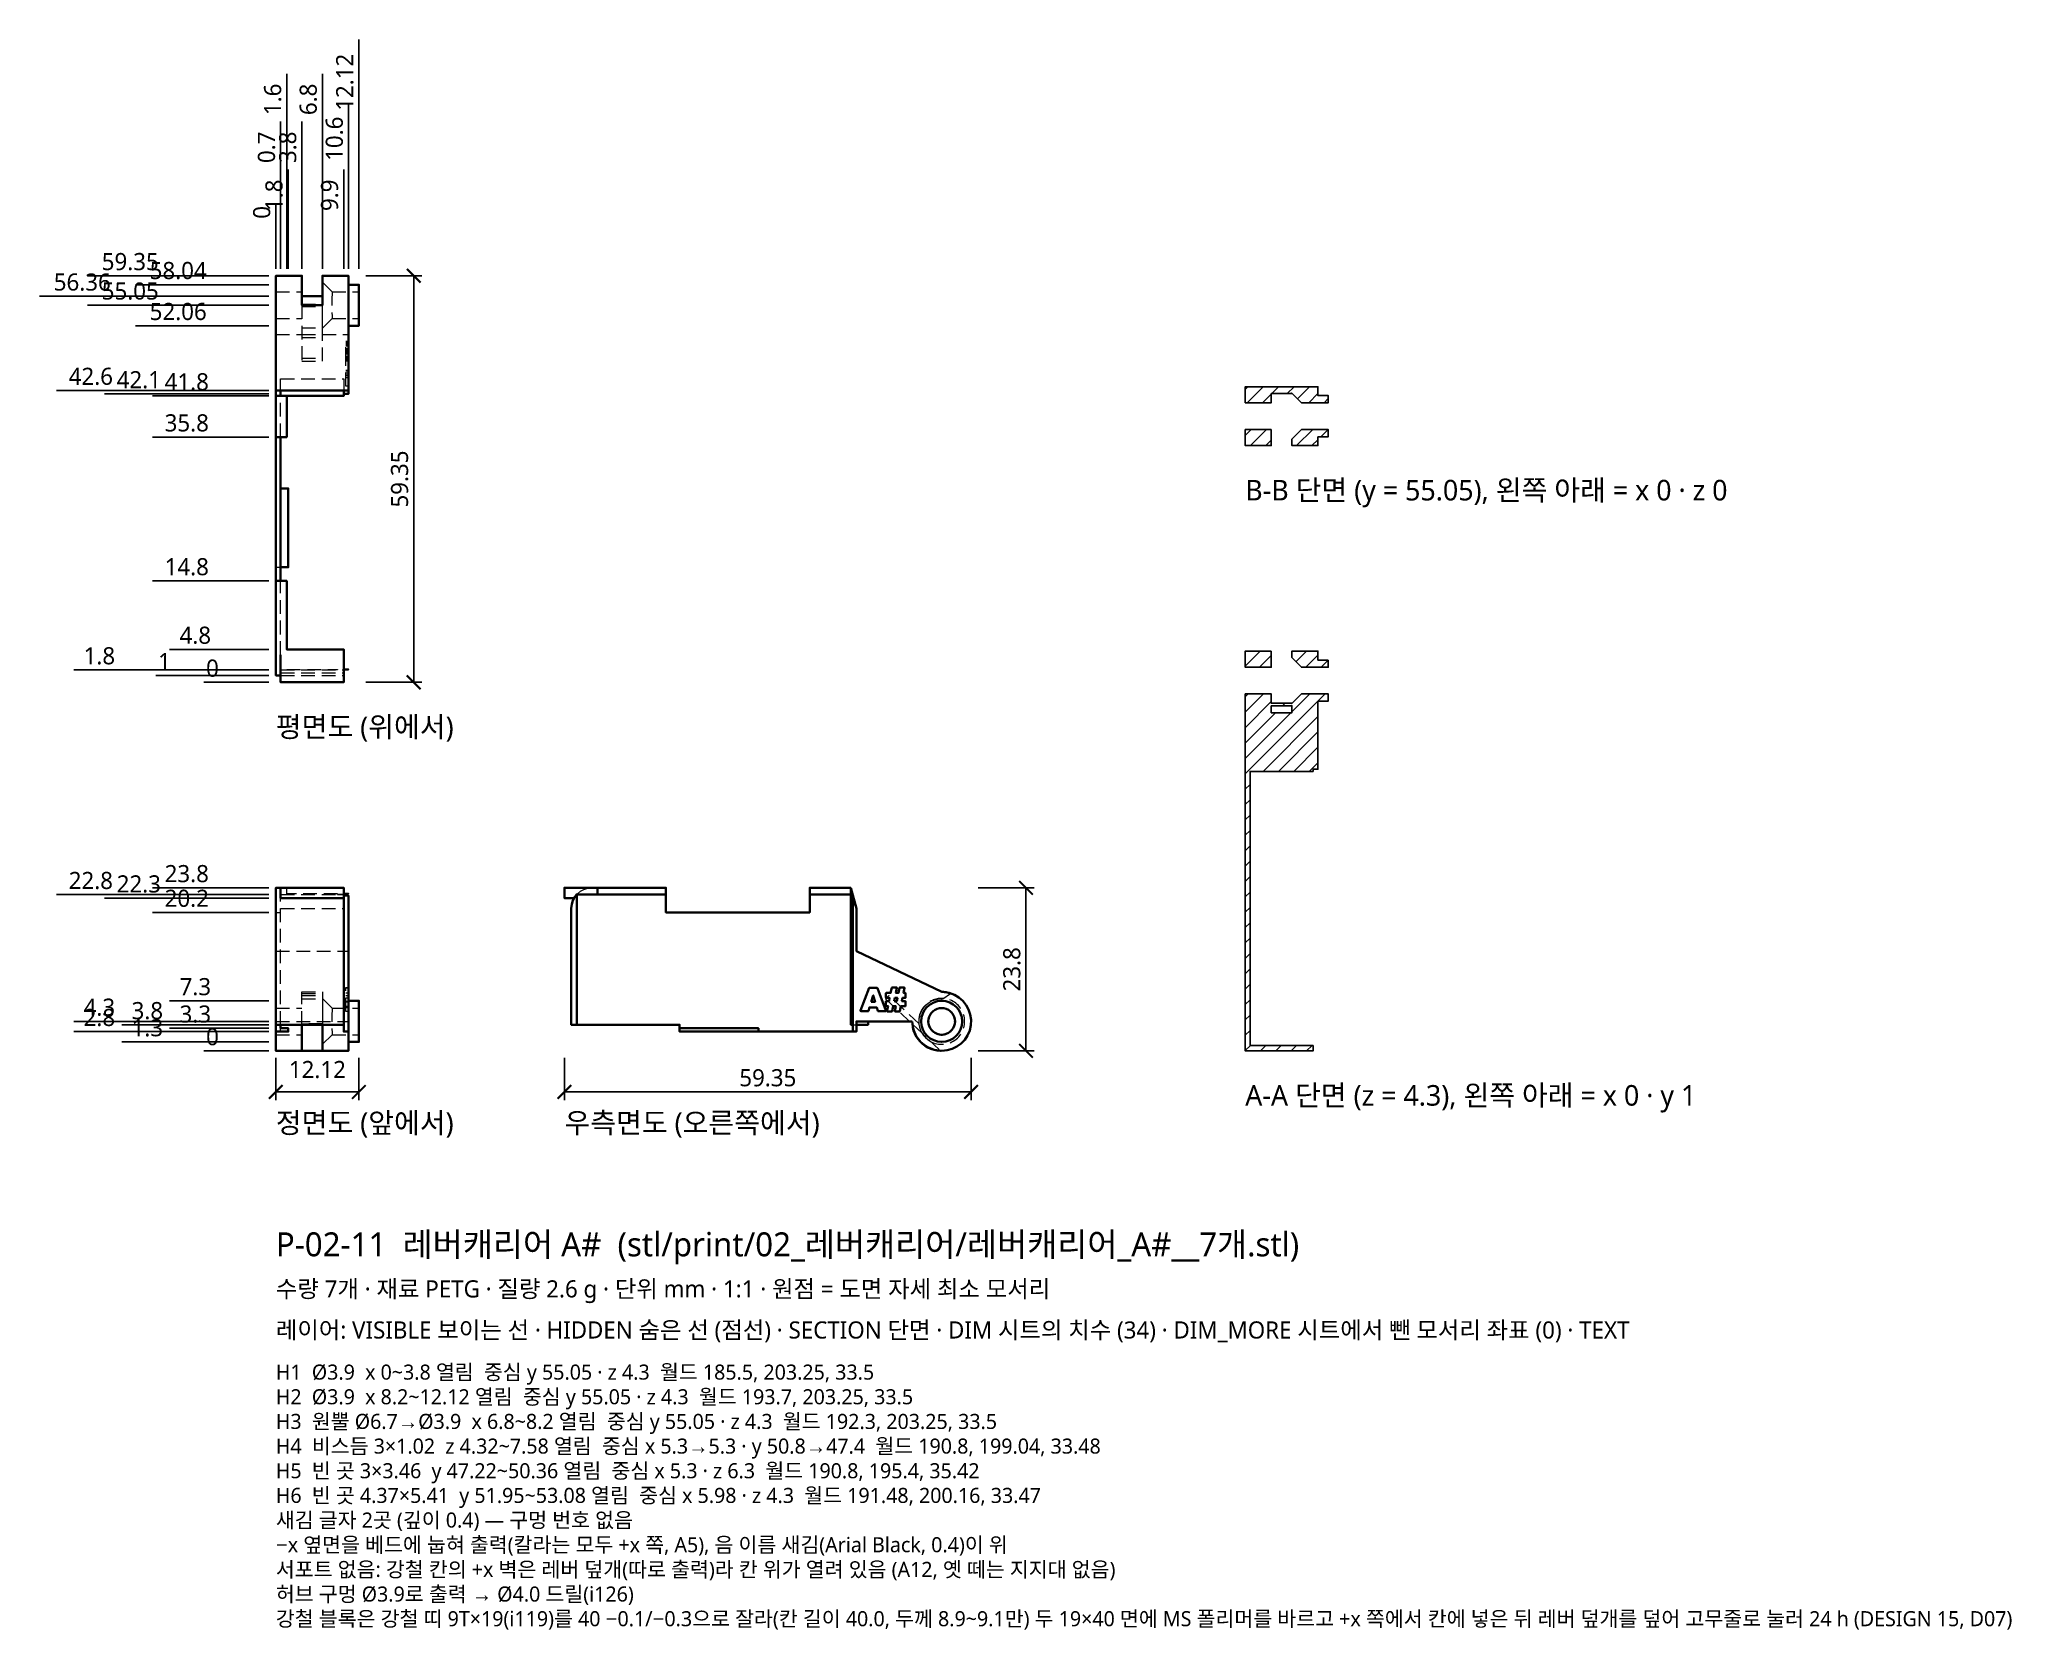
# Model space of a CAD drawing. Header units: millimetres. Extents: x -34 to 253, y -84 to 148.
import ezdxf

# ---------------------------------------------------------------- set-up
doc = ezdxf.new("R2010")
doc.units = ezdxf.units.MM
doc.linetypes.add('HIDDEN', pattern=[3, 2, -1])
for name, color, linetype, lineweight in [('DIM', 4, 'CONTINUOUS', 13), ('HIDDEN', 8, 'HIDDEN', 18), ('SECTION', 5, 'CONTINUOUS', 25), ('TEXT', 7, 'CONTINUOUS', 18), ('VISIBLE', 7, 'CONTINUOUS', 35)]:
    doc.layers.add(name, color=color, linetype=linetype, lineweight=lineweight)
doc.styles.add('KR', font='malgun.ttf')
doc.dimstyles.new('TOCCATA', dxfattribs={"dimtxt": 2.5, "dimasz": 2, "dimexe": 1.2, "dimexo": 1, "dimgap": 0.8, "dimtad": 1, "dimdsep": 46, "dimtxsty": 'KR', "dimblk": 'ARCHTICK', "dimcen": 2.5, "dimazin": 3, "dimtfac": 0.5, "dimtmove": 2, "dimatfit": 3})

# ---------------------------------------------------------------- blocks, each defined once
blk = doc.blocks.new('_ARCHTICK')
at = {"color": 0, "linetype": 'BYBLOCK', "const_width": 0.15}
blk.add_lwpolyline([(-0.5, -0.5), (0.5, 0.5)], dxfattribs=at)
blk = doc.blocks.new('*D7')
for p, q in [((1.6, 131.15), (1.6, 142.65)), ((1.6, 127.15), (1.6, 131.15)), ((1.6, 114.15), (1.6, 127.15))]:
    blk.add_line(p, q)
at = {"layer": 'Defpoints'}
for p in [(1.6, 135.15), (1.6, 113.15), (0, 53.8)]:
    blk.add_point(p, dxfattribs=at)
at = {"layer": 'DIM', "insert": (-0.45, 138.9), "char_height": 2.5, "attachment_point": 5, "rotation": 90, "style": 'KR'}
blk.add_mtext('1.6', dxfattribs=at)
blk = doc.blocks.new('*D9')
for p, q in [((3.8, 124.15), (3.8, 135.65)), ((3.8, 120.15), (3.8, 124.15)), ((3.8, 114.15), (3.8, 120.15))]:
    blk.add_line(p, q)
at = {"layer": 'Defpoints'}
for p in [(3.8, 128.15), (3.8, 113.15), (0, 53.8)]:
    blk.add_point(p, dxfattribs=at)
at = {"layer": 'DIM', "insert": (1.75, 131.9), "char_height": 2.5, "attachment_point": 5, "rotation": 90, "style": 'KR'}
blk.add_mtext('3.8', dxfattribs=at)
blk = doc.blocks.new('*D13')
for p, q in [((12.12, 131.15), (12.12, 147.65)), ((12.12, 127.15), (12.12, 131.15)), ((12.12, 114.15), (12.12, 127.15))]:
    blk.add_line(p, q)
at = {"layer": 'Defpoints'}
for p in [(12.12, 135.15), (12.12, 113.15), (0, 53.8)]:
    blk.add_point(p, dxfattribs=at)
at = {"layer": 'DIM', "insert": (10.07, 141.4), "char_height": 2.5, "attachment_point": 5, "rotation": 90, "style": 'KR'}
blk.add_mtext('12.12', dxfattribs=at)

msp = doc.modelspace()

# ---------------------------------------------------------------- hatches: boundary and pattern name
at = {"layer": 'SECTION'}
h = msp.add_hatch(dxfattribs=at)
h.set_pattern_fill('ANSI31', scale=0.5)
h.paths.add_polyline_path([(145.27, 95.946), (148.26, 95.946), (148.26, 96.01), (149.67, 94.6), (153.59, 94.6), (153.59, 95.65), (152.07, 95.65), (152.07, 96.95), (141.47, 96.95), (141.47, 94.6), (145.27, 94.6)])
h.paths.add_polyline_path([(145.27, 90.7), (141.47, 90.7), (141.47, 88.35), (145.27, 88.35)])
h.paths.add_polyline_path([(152.07, 89.65), (153.59, 89.65), (153.59, 90.7), (149.67, 90.7), (148.27, 89.3), (148.27, 88.35), (152.07, 88.35)])
h = msp.add_hatch(dxfattribs=at)
h.set_pattern_fill('ANSI31', scale=0.5)
h.paths.add_polyline_path([(145.27, 58.35), (141.47, 58.35), (141.47, 56), (145.27, 56)])
h.paths.add_polyline_path([(153.59, 57.045), (152.07, 57.045), (152.07, 58.35), (148.27, 58.35), (148.27, 57.4), (149.67, 56), (153.59, 56)])
h.paths.add_polyline_path([(145.27, 50.376), (148.27, 50.376), (148.27, 49.36), (145.27, 49.36)])
h.paths.add_polyline_path([(151.37, 0.8), (142.17, 0.8), (142.17, 40.8), (151.37, 40.8), (151.37, 41.1), (152.07, 41.1), (152.07, 51.055), (153.59, 51.055), (153.59, 52.1), (149.67, 52.1), (148.26, 50.69), (148.26, 50.751), (145.27, 50.751), (145.27, 52.1), (141.47, 52.1), (141.47, 0), (151.37, 0)])

# ---------------------------------------------------------------- linework, layer by layer
at = {"layer": 'HIDDEN'}
for points in [[(0, 110.8), (3.8, 110.8)], [(8.2, 110.8), (6.8, 112.2)], [(8.2, 110.8), (12.12, 110.8)], [(0, 106.9), (3.8, 106.9)], [(3.8, 109.02), (6.79, 109.02)], [(3.8, 108.85), (3.8, 100.67), (6.8, 100.67), (6.8, 108.85)], [(3.8, 108.68), (6.8, 108.68)], [(8.2, 106.9), (6.79, 105.49), (6.79, 109.084), (6.8, 109.071)], [(6.8, 107.207), (6.79, 107.232)], [(8.2, 106.9), (12.12, 106.9)], [(0, 104.55), (3.8, 104.55)], [(3.8, 105.57), (6.79, 105.57)], [(3.8, 105.55), (6.79, 105.55)], [(3.8, 104.57), (6.8, 104.57)], [(3.8, 104.16), (6.8, 104.16)], [(6.79, 105.931), (6.8, 105.954)], [(6.79, 105.511), (6.8, 105.521)], [(6.8, 104.55), (10.6, 104.55)], [(3.8, 101.14), (6.8, 101.14)], [(10.6, 100.719), (10.2, 100.719), (10.2, 103.59), (10.6, 103.59)], [(10.2, 103.439), (10.6, 103.439)], [(10.2, 103.295), (10.6, 103.295)], [(10.2, 103.146), (10.6, 103.146)], [(10.2, 103.055), (10.6, 103.055)], [(10.2, 102.907), (10.6, 102.907)], [(10.2, 102.531), (10.6, 102.531)], [(10.2, 102.385), (10.6, 102.385)], [(10.2, 102.312), (10.6, 102.312)], [(10.2, 102.293), (10.6, 102.293)], [(10.2, 102.161), (10.6, 102.161)], [(10.2, 102.143), (10.6, 102.143)], [(10.2, 102.018), (10.6, 102.018)], [(10.2, 101.999), (10.6, 101.999)], [(10.2, 101.924), (10.6, 101.924)], [(10.2, 101.775), (10.6, 101.775)], [(10.2, 101.403), (10.6, 101.403)], [(10.2, 101.255), (10.6, 101.255)], [(10.2, 101.163), (10.6, 101.163)], [(10.2, 101.019), (10.6, 101.019)], [(10.2, 100.869), (10.6, 100.869)], [(0.7, 96.4), (0.7, 98.1), (9.9, 98.1), (9.9, 96.4)], [(10.6, 97.01), (10.2, 97.01), (10.2, 100.715), (10.6, 100.715)], [(10.2, 99.384), (10.6, 99.384)], [(10.2, 99.134), (10.6, 99.134)], [(10.2, 98.851), (10.6, 98.851)], [(10.2, 98.57), (10.6, 98.57)], [(10.2, 98.314), (10.6, 98.314)], [(0.7, 89.6), (0.7, 95.6)], [(0, 70.6), (0.7, 70.6)], [(0.7, 57.8), (0.7, 68.6)], [(0.7, 55.6), (9.9, 55.6)], [(0.7, 55.2), (9.9, 55.2)], [(0.7, 54.8), (9.9, 54.8)], [(1.6, 55.6), (1.6, 55.676), (9, 55.676), (9, 55.6)], [(1.6, 22.805), (1.6, 23.8)], [(44, 22.92), (44.45, 23.29)], [(44.45, 23.29), (44.44, 23.282)], [(44.45, 23.29), (44.97, 23.57)], [(44.45, 23.29), (44.46, 23.295)], [(44.97, 23.57), (45.53, 23.74), (46.082, 23.796)], [(0, 20.2), (0.7, 20.2)], [(0.7, 22.836), (1.6, 22.836)], [(0.7, 22.823), (1.6, 22.823)], [(0.7, 22.805), (9.9, 22.805)], [(0.7, 22.8), (9.9, 22.8)], [(0.7, 3.8), (0.7, 22.3)], [(0.7, 20.8), (9.9, 20.8)], [(9.9, 22.823), (9, 22.823), (9, 22.915), (1.6, 22.915)], [(9, 22.836), (9.9, 22.836)], [(43.92, 22.836), (43.996, 22.915)], [(84.701, 20.847), (84.22, 22.05)], [(0, 14.561), (10.6, 14.561)], [(10.6, 5.739), (10.2, 5.739), (10.2, 9.261), (10.6, 9.261)], [(10.2, 9.205), (10.6, 9.205)], [(0, 6.25), (3.8, 6.25)], [(3.8, 3.799), (3.8, 8.6), (6.8, 8.6), (6.8, 3.799)], [(3.8, 8.39), (6.8, 8.39)], [(3.8, 8.089), (6.8, 8.089)], [(8.2, 6.25), (6.79, 7.66), (6.79, 3.93), (3.8, 3.93)], [(3.8, 7.6), (6.79, 7.6)], [(3.8, 7.58), (6.8, 7.58)], [(6.8, 7.635), (6.79, 7.645)], [(8.2, 6.25), (12.12, 6.25)], [(10.2, 8.458), (10.6, 8.458)], [(10.2, 8.089), (10.6, 8.089)], [(10.2, 7.717), (10.6, 7.717)], [(10.2, 7.27), (10.6, 7.27)], [(10.2, 7.168), (10.6, 7.168)], [(10.2, 6.529), (10.6, 6.529)], [(10.2, 6.336), (10.6, 6.336)], [(10.2, 5.793), (10.6, 5.793)], [(89.46, 8.09), (88.99, 7.58), (92.48, 4.3)], [(93.89, 3.93), (89.46, 8.09)], [(93.87, 4.32), (93.89, 4.7), (93.96, 5.07), (94.07, 5.44), (94.22, 5.79), (94.41, 6.12), (94.64, 6.42), (94.9, 6.7), (95.2, 6.94), (95.51, 7.15), (95.85, 7.33), (96.21, 7.46), (96.58, 7.55), (96.96, 7.59), (97.34, 7.6), (98.463, 8.378)], [(95.96, 5.827), (95.983, 5.847), (96.11, 5.932)], [(96.287, 6.034), (96.424, 6.102), (96.453, 6.111)], [(96.592, 6.159), (96.665, 6.184), (96.741, 6.199)], [(96.885, 6.227), (96.915, 6.233), (97.068, 6.243)], [(97.272, 6.243), (97.424, 6.233), (97.454, 6.227)], [(97.599, 6.199), (97.675, 6.184), (97.748, 6.159)], [(97.887, 6.111), (97.916, 6.102), (98.053, 6.034)], [(98.23, 5.932), (98.357, 5.847), (98.38, 5.827)], [(0, 4.3), (10.6, 4.3)], [(0.7, 2.8), (0.7, 3.3)], [(3.8, 3.92), (6.8, 3.92)], [(6.8, 3.976), (6.79, 3.986)], [(84.218, 3.8), (84.72, 3.8)], [(92.922, 3.89), (94.42, 2.48), (94.5, 2.36), (94.59, 2.24), (94.69, 2.12), (94.79, 2.01)], [(93.841, 3.976), (93.849, 3.863), (93.934, 3.433), (94.075, 3.018), (94.274, 2.618)], [(93.89, 3.93), (93.87, 4.32)], [(95.227, 4.402), (95.237, 4.555), (95.243, 4.585)], [(95.227, 4.198), (95.237, 4.045), (95.243, 4.015)], [(95.271, 4.728), (95.286, 4.804), (95.311, 4.878)], [(95.271, 3.872), (95.287, 3.795), (95.311, 3.722)], [(95.358, 5.017), (95.368, 5.046)], [(95.368, 3.554), (95.358, 3.583)], [(95.368, 5.046), (95.436, 5.183)], [(95.436, 3.417), (95.368, 3.554)], [(95.538, 5.36), (95.623, 5.487), (95.643, 5.51)], [(95.538, 3.24), (95.623, 3.113), (95.643, 3.09)], [(95.74, 5.62), (95.791, 5.679), (95.849, 5.73)], [(95.74, 2.979), (95.791, 2.921), (95.849, 2.87)], [(98.491, 5.73), (98.549, 5.679), (98.6, 5.621)], [(98.491, 2.87), (98.549, 2.921), (98.6, 2.98)], [(98.696, 3.089), (98.717, 3.112), (98.802, 3.24)], [(98.697, 5.51), (98.717, 5.487), (98.802, 5.36)], [(98.972, 5.046), (98.904, 5.183)], [(98.904, 3.417), (98.972, 3.554)], [(98.982, 5.017), (98.972, 5.046)], [(98.972, 3.554), (98.982, 3.583)], [(99.029, 4.878), (99.053, 4.805), (99.069, 4.729)], [(99.029, 3.722), (99.053, 3.795), (99.069, 3.871)], [(99.103, 4.554), (99.097, 4.584)], [(99.097, 4.016), (99.103, 4.046), (99.113, 4.198)], [(99.113, 4.402), (99.103, 4.555)], [(0, 2.35), (3.8, 2.35)], [(6.8, 1.383), (6.79, 1.359), (6.79, 2.639), (6.8, 2.618)], [(8.2, 2.35), (6.8, 0.95)], [(8.2, 2.35), (12.12, 2.35)], [(94.274, 2.617), (94.25, 2.64)], [(94.251, 2.639), (94.504, 2.255), (94.794, 1.924), (95.125, 1.634), (95.49, 1.39), (95.552, 1.359)], [(94.79, 2.01), (95.12, 1.71), (95.24, 1.62), (95.36, 1.54), (96.977, 0.021)], [(95.96, 2.773), (95.983, 2.753), (96.11, 2.668)], [(96.287, 2.566), (96.424, 2.498), (96.453, 2.489)], [(96.592, 2.441), (96.665, 2.416), (96.741, 2.401)], [(96.885, 2.373), (96.915, 2.367), (97.068, 2.357)], [(97.272, 2.357), (97.425, 2.367), (97.455, 2.373)], [(97.599, 2.401), (97.675, 2.416), (97.748, 2.441)], [(97.887, 2.489), (97.916, 2.498), (98.053, 2.566)], [(98.23, 2.668), (98.357, 2.753), (98.38, 2.773)]]:
    msp.add_lwpolyline(points, dxfattribs=at)
for centre, radius, start, end in [((34.487, 108.852), 26.327, 175.76217, -175.75275), ((34.487, 4.298), 26.327, 175.75275, -175.76217), ((97.162, 4.308), 3.349, 85.8382, -174.47531), ((97.171, 4.299), 3.349, -119.40831, 86.22745)]:
    msp.add_arc(centre, radius, start, end, dxfattribs=at)
at = {"layer": 'SECTION'}
for points in [[(145.27, 95.946), (148.26, 95.946), (148.26, 96.01), (149.67, 94.6), (153.59, 94.6), (153.59, 95.65), (152.07, 95.65), (152.07, 96.95), (141.47, 96.95), (141.47, 94.6), (145.27, 94.6)], [(145.27, 90.7), (141.47, 90.7), (141.47, 88.35), (145.27, 88.35)], [(152.07, 89.65), (153.59, 89.65), (153.59, 90.7), (149.67, 90.7), (148.27, 89.3), (148.27, 88.35), (152.07, 88.35)], [(145.27, 58.35), (141.47, 58.35), (141.47, 56), (145.27, 56)], [(153.59, 57.045), (152.07, 57.045), (152.07, 58.35), (148.27, 58.35), (148.27, 57.4), (149.67, 56), (153.59, 56)], [(151.37, 0.8), (142.17, 0.8), (142.17, 40.8), (151.37, 40.8), (151.37, 41.1), (152.07, 41.1), (152.07, 51.055), (153.59, 51.055), (153.59, 52.1), (149.67, 52.1), (148.26, 50.69), (148.26, 50.751), (145.27, 50.751), (145.27, 52.1), (141.47, 52.1), (141.47, 0), (151.37, 0)], [(145.27, 50.376), (148.27, 50.376), (148.27, 49.36), (145.27, 49.36)]]:
    msp.add_lwpolyline(points, close=True, dxfattribs=at)
at = {"layer": 'VISIBLE'}
for points in [[(0.7, 54.8), (0, 54.8), (0, 113.15), (3.8, 113.15), (3.8, 108.85), (6.8, 108.85), (6.8, 113.15), (10.6, 113.15), (10.6, 95.9), (9.9, 95.9)], [(3.8, 110.16), (6.8, 110.16)], [(10.6, 105.855), (12.12, 105.855), (12.12, 111.845), (10.6, 111.845)], [(0, 96.4), (10.6, 96.4)], [(0, 89.6), (1.6, 89.6), (1.6, 95.6), (0, 95.6)], [(0.7, 95.6), (0.7, 96.4)], [(1.607, 95.6), (9.9, 95.6), (9.9, 96.4)], [(0.7, 68.6), (0.7, 89.6)], [(0.7, 70.6), (1.8, 70.6), (1.8, 82.1), (0.7, 82.1)], [(0, 68.6), (1.6, 68.6), (1.6, 58.6), (9.9, 58.6), (9.9, 53.8), (0.7, 53.8), (0.7, 57.8)], [(9.9, 55.6), (10.6, 55.68), (9.9, 55.68)], [(10.6, 2.8), (9.9, 2.8), (9.9, 23.8), (0, 23.8), (0, 0), (10.6, 0), (10.6, 22.675), (9.9, 22.675)], [(0.7, 23.8), (0.7, 22.3), (9.9, 22.3)], [(83.92, 23.8), (77.92, 23.8), (77.92, 20.2), (56.92, 20.2), (56.92, 23.8), (42.12, 23.8), (42.12, 22.3), (43.52, 22.3), (43.61, 22.45), (43.72, 22.6), (43.84, 22.75)], [(46.082, 23.796), (46.12, 23.8)], [(46.92, 22.805), (46.92, 23.8)], [(83.92, 23.8), (83.92, 22.805), (77.92, 22.805)], [(83.92, 23.8), (84.72, 20.8)], [(9.9, 22.823), (10.6, 22.92), (9.9, 22.92)], [(44, 22.92), (43.63, 22.47), (43.35, 21.95), (43.18, 21.39), (43.12, 20.8), (43.12, 3.8), (58.92, 3.8), (58.92, 2.8), (84.72, 2.8), (84.72, 4.3), (92.87, 4.3)], [(43.84, 22.75), (43.92, 22.836), (43.92, 22.823)], [(43.92, 3.8), (43.92, 22.805), (56.92, 22.805)], [(84.22, 3.8), (83.92, 3.8), (83.92, 22.8), (84.22, 22.05)], [(84.22, 2.8), (84.22, 22.675)], [(84.72, 20.8), (84.701, 20.847)], [(84.72, 20.8), (84.72, 14.561), (97.17, 8.6)], [(85.33, 5.851), (85.332, 5.868), (86.578, 9.179), (86.594, 9.195), (86.622, 9.205), (87.739, 9.205), (87.772, 9.194), (87.791, 9.172), (89.031, 5.874), (89.035, 5.847), (89.025, 5.819), (89.008, 5.803), (88.981, 5.793), (87.904, 5.793), (87.887, 5.797), (87.868, 5.81), (87.855, 5.83), (87.704, 6.336), (86.634, 6.336), (86.485, 5.83), (86.468, 5.806), (86.442, 5.794), (85.386, 5.793), (85.369, 5.796), (85.349, 5.809), (85.335, 5.828), (85.33, 5.851)], [(89.039, 6.583), (89.039, 7.216), (89.043, 7.233), (89.061, 7.256), (89.093, 7.269), (89.483, 7.27), (89.575, 7.717), (89.093, 7.718), (89.065, 7.728), (89.049, 7.744), (89.039, 7.772), (89.039, 8.404), (89.043, 8.421), (89.056, 8.44), (89.076, 8.453), (89.093, 8.457), (89.723, 8.458), (89.874, 9.219), (89.889, 9.244), (89.914, 9.259), (90.578, 9.261), (90.606, 9.251), (90.622, 9.234), (90.631, 9.213), (90.632, 9.195), (90.481, 8.458), (90.851, 8.458), (91.004, 9.219), (91.015, 9.239), (91.028, 9.251), (91.056, 9.261), (91.705, 9.261), (91.727, 9.254), (91.741, 9.244), (91.757, 9.219), (91.759, 9.196), (91.615, 8.458), (91.856, 8.457), (91.888, 8.444), (91.906, 8.421), (91.91, 8.404), (91.909, 7.766), (91.893, 7.735), (91.873, 7.722), (91.856, 7.718), (91.466, 7.717), (91.375, 7.27), (91.856, 7.269), (91.883, 7.26), (91.9, 7.243), (91.91, 7.216), (91.91, 6.583), (91.906, 6.566), (91.893, 6.547), (91.873, 6.534), (91.856, 6.53), (91.227, 6.529), (91.076, 5.781), (91.061, 5.756), (91.036, 5.741), (90.373, 5.739), (90.341, 5.752), (90.323, 5.776), (90.319, 5.805), (90.463, 6.529), (90.095, 6.529), (89.942, 5.781), (89.927, 5.756), (89.913, 5.746), (89.89, 5.739), (89.243, 5.739), (89.22, 5.746), (89.202, 5.761), (89.191, 5.782), (89.189, 5.805), (89.339, 6.529), (89.087, 6.53), (89.065, 6.539), (89.052, 6.551), (89.039, 6.583)], [(10.6, 1.3), (12.12, 1.3), (12.12, 7.3), (10.6, 7.3)], [(86.89, 7.168), (87.171, 8.087), (87.454, 7.168), (86.89, 7.168)], [(90.244, 7.27), (90.338, 7.717), (90.705, 7.717), (90.613, 7.27), (90.244, 7.27)], [(95.481, 5.275), (95.676, 5.554), (95.917, 5.794)], [(95.916, 5.793), (96.195, 5.989)], [(95.944, 5.813), (95.96, 5.827)], [(96.195, 5.989), (96.11, 5.932)], [(96.195, 5.989), (96.503, 6.132), (96.831, 6.22)], [(96.195, 5.989), (96.287, 6.034)], [(96.453, 6.111), (96.472, 6.118)], [(96.558, 6.147), (96.592, 6.159)], [(96.741, 6.199), (96.777, 6.206)], [(96.831, 6.22), (97.17, 6.25)], [(96.831, 6.22), (96.885, 6.227)], [(97.068, 6.243), (97.17, 6.25), (97.272, 6.243)], [(97.17, 8.6), (98.28, 8.45)], [(97.17, 6.25), (97.508, 6.22), (97.837, 6.132), (98.145, 5.989)], [(97.475, 6.223), (97.454, 6.227)], [(97.599, 6.199), (97.563, 6.206)], [(97.782, 6.147), (97.748, 6.159)], [(97.887, 6.111), (97.868, 6.118)], [(98.145, 5.989), (98.053, 6.034)], [(98.145, 5.989), (98.424, 5.794)], [(98.145, 5.989), (98.23, 5.932)], [(98.396, 5.813), (98.38, 5.827)], [(98.664, 5.553), (98.423, 5.794)], [(0, 3.8), (9.9, 3.8)], [(0, 2.8), (1.8, 2.8), (1.8, 3.3), (0.7, 3.3), (0.7, 3.8)], [(3.8, 0), (3.8, 3.799)], [(6.8, 0), (6.8, 3.799)], [(58.92, 3.3), (70.42, 3.3), (70.42, 2.8)], [(84.72, 3.8), (86.42, 3.8), (86.42, 4.3)], [(93.02, 3.19), (92.87, 4.3)], [(92.923, 3.889), (92.89, 3.92), (92.96, 3.44)], [(92.96, 3.44), (93.034, 3.156)], [(92.96, 3.44), (93.08, 2.98), (93.25, 2.54)], [(93.02, 3.19), (93.45, 2.15), (94.13, 1.26)], [(95.22, 4.3), (95.25, 4.64), (95.338, 4.967), (95.481, 5.275)], [(95.22, 4.3), (95.227, 4.402)], [(95.22, 4.3), (95.25, 3.961), (95.337, 3.633), (95.481, 3.325)], [(95.22, 4.3), (95.227, 4.198)], [(95.243, 4.585), (95.247, 4.605)], [(95.247, 3.995), (95.243, 4.015)], [(95.264, 4.693), (95.271, 4.728)], [(95.271, 3.872), (95.264, 3.907)], [(95.311, 4.878), (95.323, 4.913)], [(95.323, 3.687), (95.311, 3.722)], [(95.352, 4.997), (95.358, 5.017)], [(95.358, 3.583), (95.352, 3.603)], [(95.481, 5.275), (95.436, 5.183)], [(95.481, 3.325), (95.436, 3.417)], [(95.481, 5.275), (95.538, 5.36)], [(95.481, 3.325), (95.676, 3.047), (95.917, 2.806)], [(95.481, 3.325), (95.538, 3.24)], [(95.643, 5.51), (95.657, 5.526)], [(95.657, 3.074), (95.643, 3.09)], [(95.716, 5.593), (95.74, 5.62)], [(95.74, 2.979), (95.716, 3.006)], [(95.849, 5.73), (95.876, 5.754)], [(98.423, 2.806), (98.664, 3.047)], [(98.491, 5.73), (98.463, 5.754)], [(98.664, 5.553), (98.6, 5.621)], [(98.664, 3.047), (98.6, 2.98)], [(98.664, 5.553), (98.859, 5.275)], [(98.664, 5.553), (98.697, 5.51)], [(98.664, 3.047), (98.859, 3.325)], [(98.664, 3.047), (98.683, 3.074)], [(98.683, 3.074), (98.696, 3.089)], [(98.859, 5.275), (98.802, 5.36)], [(98.859, 3.325), (98.802, 3.24)], [(98.859, 5.275), (99.002, 4.967), (99.09, 4.639), (99.12, 4.3)], [(98.859, 5.275), (98.904, 5.183)], [(98.859, 3.325), (99.002, 3.633)], [(98.859, 3.325), (98.904, 3.417)], [(98.988, 4.997), (98.982, 5.017)], [(99.002, 3.633), (98.982, 3.583)], [(99.002, 3.633), (99.091, 3.962), (99.12, 4.3)], [(99.029, 4.878), (99.017, 4.912)], [(99.017, 3.688), (99.029, 3.722)], [(99.076, 4.694), (99.069, 4.729)], [(99.069, 3.871), (99.076, 3.906)], [(99.097, 4.584), (99.093, 4.604)], [(99.093, 3.996), (99.097, 4.016)], [(99.12, 4.3), (99.113, 4.402)], [(99.12, 4.3), (99.113, 4.198)], [(93.25, 2.54), (93.47, 2.11)], [(93.25, 2.54), (93.47, 2.11)], [(93.47, 2.11), (93.73, 1.72), (94.04, 1.35), (94.38, 1.03), (94.76, 0.74), (95.17, 0.49)], [(94.13, 1.26), (94.116, 1.279)], [(94.13, 1.26), (95.02, 0.58)], [(95.02, 0.58), (95.011, 0.587), (95.02, 0.58)], [(95.02, 0.58), (96.06, 0.15)], [(96.06, 0.15), (95.61, 0.29), (95.17, 0.49)], [(95.876, 2.846), (95.849, 2.87)], [(96.195, 2.611), (95.915, 2.807)], [(95.96, 2.773), (95.945, 2.787)], [(96.06, 0.15), (97.17, 0)], [(96.06, 0.15), (96.53, 0.05), (97, 0), (96.976, 0.023)], [(96.195, 2.611), (96.11, 2.668)], [(96.195, 2.611), (96.503, 2.468)], [(96.195, 2.611), (96.287, 2.566)], [(96.472, 2.482), (96.453, 2.489)], [(96.503, 2.468), (96.831, 2.38)], [(96.503, 2.468), (96.592, 2.441)], [(96.777, 2.394), (96.741, 2.401)], [(96.831, 2.38), (97.17, 2.35)], [(96.831, 2.38), (96.885, 2.373)], [(97.17, 2.35), (97.068, 2.357)], [(97.17, 2.35), (97.509, 2.38)], [(97.17, 2.35), (97.272, 2.357)], [(97.455, 2.373), (97.475, 2.377)], [(97.509, 2.38), (97.837, 2.468)], [(97.509, 2.38), (97.599, 2.401)], [(97.748, 2.441), (97.782, 2.453)], [(97.837, 2.468), (98.145, 2.611)], [(97.837, 2.468), (97.868, 2.482)], [(97.868, 2.482), (97.887, 2.489)], [(98.145, 2.611), (98.053, 2.566)], [(98.145, 2.611), (98.424, 2.806)], [(98.145, 2.611), (98.23, 2.668)], [(98.38, 2.773), (98.396, 2.787)], [(98.463, 2.846), (98.491, 2.87)]]:
    msp.add_lwpolyline(points, dxfattribs=at)
msp.add_circle((97.17, 4.3), 3, dxfattribs=at)
for centre, radius, start, end in [((97.303, 5.286), 3.312, 69.44427, 92.29203), ((97.17, 4.3), 4.297, -89.99799, 75.02577)]:
    msp.add_arc(centre, radius, start, end, dxfattribs=at)

# ---------------------------------------------------------------- texts
at = {"layer": 'TEXT', "style": 'KR'}
for s, height, p in [('B-B 단면 (y = 55.05), 왼쪽 아래 = x 0 · z 0', 3, (141.47, 80.35)), ('평면도 (위에서)', 3, (0, 45.8)), ('A-A 단면 (z = 4.3), 왼쪽 아래 = x 0 · y 1', 3, (141.47, -8)), ('정면도 (앞에서)', 3, (0, -12)), ('우측면도 (오른쪽에서)', 3, (42.12, -12)), ('P-02-11  레버캐리어 A#  (stl/print/02_레버캐리어/레버캐리어_A#__7개.stl)', 3.5, (0, -30)), ('수량 7개 · 재료 PETG · 질량 2.6 g · 단위 mm · 1:1 · 원점 = 도면 자세 최소 모서리', 2.5, (0, -36)), ('레이어: VISIBLE 보이는 선 · HIDDEN 숨은 선 (점선) · SECTION 단면 · DIM 시트의 치수 (34) · DIM_MORE 시트에서 뺀 모서리 좌표 (0) · TEXT', 2.5, (0, -42)), ('H1  Ø3.9  x 0~3.8 열림  중심 y 55.05 · z 4.3  월드 185.5, 203.25, 33.5', 2.2, (0, -48)), ('H2  Ø3.9  x 8.2~12.12 열림  중심 y 55.05 · z 4.3  월드 193.7, 203.25, 33.5', 2.2, (0, -51.6)), ('H3  원뿔 Ø6.7→Ø3.9  x 6.8~8.2 열림  중심 y 55.05 · z 4.3  월드 192.3, 203.25, 33.5', 2.2, (0, -55.2)), ('H4  비스듬 3×1.02  z 4.32~7.58 열림  중심 x 5.3→5.3 · y 50.8→47.4  월드 190.8, 199.04, 33.48', 2.2, (0, -58.8)), ('H5  빈 곳 3×3.46  y 47.22~50.36 열림  중심 x 5.3 · z 6.3  월드 190.8, 195.4, 35.42', 2.2, (0, -62.4)), ('H6  빈 곳 4.37×5.41  y 51.95~53.08 열림  중심 x 5.98 · z 4.3  월드 191.48, 200.16, 33.47', 2.2, (0, -66)), ('새김 글자 2곳 (깊이 0.4) — 구멍 번호 없음', 2.2, (0, -69.6)), ('−x 옆면을 베드에 눕혀 출력(칼라는 모두 +x 쪽, A5), 음 이름 새김(Arial Black, 0.4)이 위', 2.2, (0, -73.2)), ('서포트 없음: 강철 칸의 +x 벽은 레버 덮개(따로 출력)라 칸 위가 열려 있음 (A12, 옛 떼는 지지대 없음)', 2.2, (0, -76.8)), ('허브 구멍 Ø3.9로 출력 → Ø4.0 드릴(i126)', 2.2, (0, -80.4)), ('강철 블록은 강철 띠 9T×19(i119)를 40 −0.1/−0.3으로 잘라(칸 길이 40.0, 두께 8.9~9.1만) 두 19×40 면에 MS 폴리머를 바르고 +x 쪽에서 칸에 넣은 뒤 레버 덮개를 덮어 고무줄로 눌러 24 h (DESIGN 15, D07)', 2.2, (0, -84))]:
    msp.add_text(s, height=height, dxfattribs=at).set_placement(p)

# ---------------------------------------------------------------- dimensions: what is measured, and where the dimension line sits
at = {"layer": 'DIM'}
for feature_location, offset, picture, middle in [((12.12, 113.15), (0, 22), '*D13', (10.07, 141.4)), ((1.6, 113.15), (0, 22), '*D7', (-0.45, 138.9)), ((3.8, 113.15), (0, 15), '*D9', (1.75, 131.9))]:
    dim = msp.add_ordinate_dim(feature_location=feature_location, offset=offset, dtype=1, origin=(0, 53.8), dimstyle='TOCCATA', dxfattribs=at)
    dim.commit()
    dim.dimension.update_dxf_attribs({"geometry": picture, "text_midpoint": middle})
for feature_location, offset, dtype, origin in [((6.8, 113.15), (0, 22), 1, (0, 53.8)), ((10.6, 113.15), (0, 15), 1, (0, 53.8)), ((0.7, 113.15), (0, 15), 1, (0, 53.8)), ((1.8, 113.15), (0, 8), 1, (0, 53.8)), ((9.9, 113.15), (0, 8), 1, (0, 53.8)), ((0, 113.149997711), (0, 8), 1, (0, 53.799999237)), ((0, 113.15), (-15, 0), 0, (0, 53.8)), ((0, 111.84), (-8, 0), 0, (0, 53.8)), ((0, 110.16), (-22, 0), 0, (0, 53.8)), ((0, 108.85), (-15, 0), 0, (0, 53.8)), ((0, 105.86), (-8, 0), 0, (0, 53.8)), ((0, 96.4), (-22, 0), 0, (0, 53.8)), ((0, 95.9), (-15, 0), 0, (0, 53.8)), ((0, 95.6), (-8, 0), 0, (0, 53.8)), ((0, 89.6), (-8, 0), 0, (0, 53.8)), ((0, 68.6), (-8, 0), 0, (0, 53.8)), ((0, 58.6), (-8, 0), 0, (0, 53.8)), ((0, 55.6), (-22, 0), 0, (0, 53.8)), ((0, 54.8), (-15, 0), 0, (0, 53.8)), ((0, 53.799999237), (-8, 0), 0, (0, 53.799999237)), ((0, 22.8), (-22, 0), 0, (0, 0)), ((0, 22.3), (-15, 0), 0, (0, 0)), ((0, 23.8), (-8, 0), 0, (0, 0)), ((0, 20.2), (-8, 0), 0, (0, 0)), ((0, 7.3), (-8, 0), 0, (0, 0)), ((0, 4.3), (-22, 0), 0, (0, 0)), ((0, 2.8), (-22, 0), 0, (0, 0)), ((0, 3.8), (-15, 0), 0, (0, 0)), ((0, 3.3), (-8, 0), 0, (0, 0)), ((0, 1.3), (-15, 0), 0, (0, 0)), ((0, 0), (-8, 0), 0, (0, 0))]:
    msp.add_ordinate_dim(feature_location=feature_location, offset=offset, dtype=dtype, origin=origin, dimstyle='TOCCATA', dxfattribs=at).render()
for base, p1, p2 in [((20.12, 53.8), (12.12, 53.8), (12.12, 113.15)), ((109.47, 0), (101.47, 0), (101.47, 23.8))]:
    msp.add_linear_dim(base=base, p1=p1, p2=p2, angle=90, dimstyle='TOCCATA', dxfattribs=at).render()
for base, p1, p2 in [((0, -6), (0, 0), (12.12, 0)), ((42.12, -6), (42.12, 0), (101.47, 0))]:
    msp.add_linear_dim(base=base, p1=p1, p2=p2, dimstyle='TOCCATA', dxfattribs=at).render()

doc.saveas('drawing.dxf')
